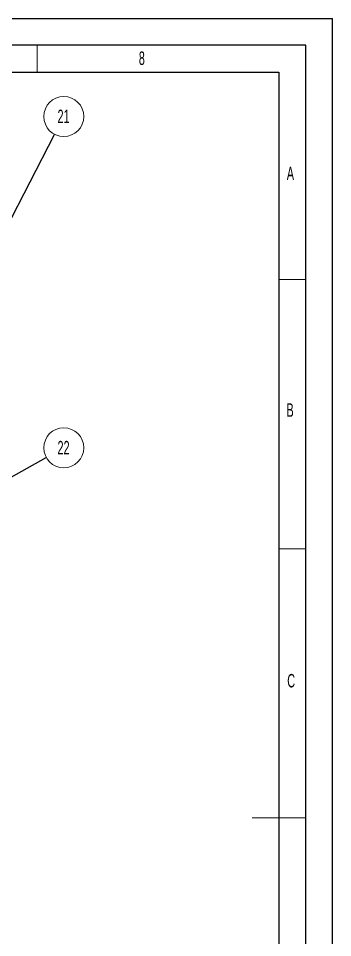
# Paper-space layout 'Sheet3' of a CAD drawing. Header units: millimetres. Extents: x 0 to 420, y 0 to 300.
# Drawn here: x 361.5 to 420, y 126.3 to 297 of the extents above; entities that cross this region are included whole.
import ezdxf

# ---------------------------------------------------------------- set-up
doc = ezdxf.new("R2010")
doc.units = ezdxf.units.MM
doc.layers.add('BORDER', color=7, linetype='Continuous')
doc.styles.add('SLDTEXTSTYLE0', font='TXT', dxfattribs={"width": 0.605})
doc.dimstyles.new('SLDDIMSTYLE0', dxfattribs={"dimtxt": 0.18, "dimasz": 0.8, "dimexe": 0, "dimexo": 0.0625, "dimgap": 0, "dimtad": 0, "dimtih": 1, "dimtoh": 1, "dimdec": 0, "dimrnd": 1e-09, "dimzin": 0, "dimdsep": 46, "dimtxsty": 'Standard', "dimblk1": 'DOT', "dimblk2": 'DOT', "dimsah": 1, "dimcen": 0.09, "dimadec": 0, "dimazin": 0, "dimtfac": 0.8, "dimtdec": 0, "dimtofl": 0, "dimtmove": 0, "dimatfit": 3, "dimldrblk": 'DOT', "dimfxl": 1, "dimfrac": 2, "dimtolj": 1, "dimtzin": 0, "dimarcsym": 0})

# ---------------------------------------------------------------- blocks, each defined once
blk = doc.blocks.new('SW_NOTE_0_258')
at = {"color": 0, "linetype": 'Continuous', "lineweight": 0}
blk.add_circle((1.71, 3.31), 3.72, dxfattribs=at)
at = {"color": 0, "linetype": 'Continuous', "lineweight": 0, "insert": (1.67, 4.59), "char_height": 2.5, "attachment_point": 2, "style": 'SLDTEXTSTYLE0'}
blk.add_mtext('21', dxfattribs=at)
blk = doc.blocks.new('_Dot')
at = {"color": 0, "linetype": 'ByBlock', "lineweight": -2}
blk.add_line((-0.5, 0), (-1, 0), dxfattribs=at)
at = {"color": 0, "linetype": 'ByBlock', "const_width": 0.5}
blk.add_lwpolyline([(-0.25, 0, 1), (0.25, 0, 1)], format="xyb", close=True, dxfattribs=at)
blk = doc.blocks.new('SW_NOTE_0_264')
at = {"color": 0, "linetype": 'Continuous', "lineweight": 0}
blk.add_circle((3.26, 1.81), 3.72, dxfattribs=at)
at = {"color": 0, "linetype": 'Continuous', "lineweight": 0, "insert": (3.22, 3.09), "char_height": 2.5, "attachment_point": 2, "style": 'SLDTEXTSTYLE0'}
blk.add_mtext('22', dxfattribs=at)

psp = doc.layouts.new('Sheet3')

# ---------------------------------------------------------------- linework, layer by layer
at = {"layer": 'BORDER'}
for p, q in [((0, 297), (420, 297)), ((420, 0), (420, 297)), ((415, 292), (15, 292)), ((415, 5), (415, 292))]:
    psp.add_line(p, q, dxfattribs=at)
at = {"layer": 'BORDER', "lineweight": 18}
psp.add_line((365, 287), (365, 292), dxfattribs=at)
at = {"layer": 'BORDER', "lineweight": 25}
for p, q in [((20, 287), (410, 287)), ((410, 287), (410, 10))]:
    psp.add_line(p, q, dxfattribs=at)
at = {"layer": 'BORDER', "color": 7, "linetype": 'Continuous', "lineweight": 18}
for p, q in [((410, 248.5), (415, 248.5)), ((410, 198.5), (415, 198.5)), ((405, 148.5), (415, 148.5))]:
    psp.add_line(p, q, dxfattribs=at)

# ---------------------------------------------------------------- block references
at = {"color": 7, "linetype": 'Continuous', "lineweight": 0}
for name, p in [('SW_NOTE_0_258', (368.255, 275.46)), ('SW_NOTE_0_264', (366.705, 215.426))]:
    psp.add_blockref(name, p, dxfattribs=at)

# ---------------------------------------------------------------- texts
at = {"layer": 'BORDER', "char_height": 2.5, "attachment_point": 1, "style": 'SLDTEXTSTYLE0'}
for s, insert in [('8', (383.93, 290.858)), ('A', (411.469, 269.457)), ('B', (411.408, 225.499)), ('C', (411.547, 175.221))]:
    psp.add_mtext(s, dxfattribs=dict(at, insert=insert))

# ---------------------------------------------------------------- leaders
at = {"color": 7, "linetype": 'Continuous', "lineweight": 0}
for points in [[(359.179, 257.856), (368.255, 275.46)], [(351.664, 207.088), (366.705, 215.426)]]:
    psp.add_leader(points, dimstyle='SLDDIMSTYLE0', dxfattribs=at)

doc.saveas('drawing.dxf')
